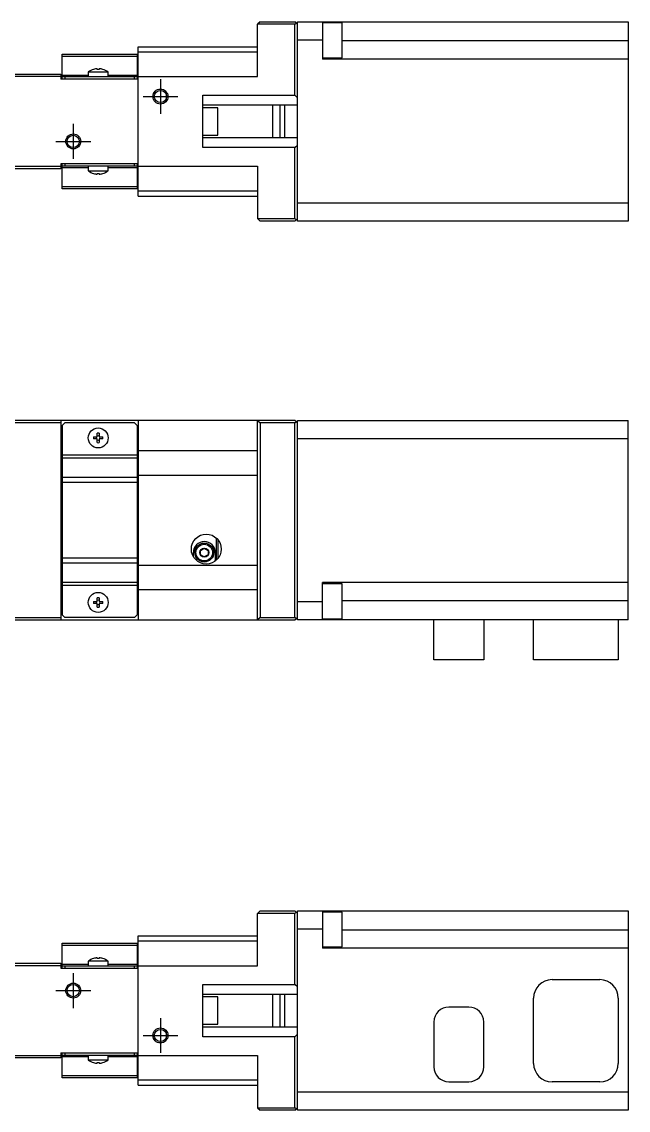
# Model space of a CAD drawing. Extents: x 0 to 562, y -8 to 228.
# Drawn here: x 144.2 to 265.9, y 10 to 228.4 of the extents above; entities that cross this region are included whole.
import ezdxf

# ---------------------------------------------------------------- set-up
doc = ezdxf.new("R2010")
doc.units = 0
doc.header["$LTSCALE"] = 0.5
doc.linetypes.add('CENTER', pattern=[50.8, 31.75, -6.35, 6.35, -6.35])
for name, color, linetype in [('MSM_CENTER', 1, 'CENTER'), ('MSM_CONTINUOUS', 7, 'CONTINUOUS'), ('MSM_NARROW', 5, 'CONTINUOUS')]:
    doc.layers.add(name, color=color, linetype=linetype)

msp = doc.modelspace()

# ---------------------------------------------------------------- linework, layer by layer
at = {"layer": 'MSM_CENTER'}
for p, q in [((172, 216.887476), (172, 209.887476)), ((168.5, 213.387476), (175.5, 213.387476)), ((154.5, 207.887476), (154.5, 200.887476)), ((151, 204.387476), (158, 204.387476)), ((154.5, 37.5), (154.5, 30.5)), ((151, 34), (158, 34)), ((172, 28.5), (172, 21.5)), ((168.5, 25), (175.5, 25))]:
    msp.add_line(p, q, dxfattribs=at)
at = {"layer": 'MSM_CONTINUOUS'}
for p, q in [((192, 228.387476), (191.5, 227.887476)), ((199, 227.887476), (191.5, 227.887476)), ((191.5, 217.387476), (191.5, 227.887476)), ((192, 228.387476), (199, 228.387476)), ((199.5, 227.887476), (199, 228.387476)), ((199, 227.887476), (199.25, 228.137476)), ((199, 213.637476), (199, 227.887476)), ((199.5, 188.387476), (199.5, 228.387476)), ((199.5, 228.387476), (265.9, 228.387476)), ((204.5, 228.387476), (204.5, 220.899251)), ((208.5, 228.150932), (204.5, 228.150932)), ((208.5, 221.150932), (208.5, 228.150932)), ((265.9, 228.387476), (265.9, 188.387476)), ((167.5, 193.387476), (167.5, 223.387476)), ((167.5, 223.387476), (191.5, 223.387476)), ((204.5, 224.687476), (199.5, 224.687476)), ((208.5, 224.599251), (265.9, 224.599251)), ((152.3, 216.887476), (152.3, 221.887476)), ((152.3, 221.887476), (167.3, 221.887476)), ((167.3, 221.448136), (152.3, 221.448136)), ((167.3, 221.887476), (167.3, 216.887476)), ((167.5, 222.387476), (191.5, 222.387476)), ((204.5, 221.150932), (208.5, 221.150932)), ((265.9, 220.899251), (204.5, 220.899251)), ((158.571291, 218.843208), (158.55, 218.843208)), ((159.3, 218.843208), (159.3, 218.974952)), ((159.7, 218.843208), (159.3, 218.843208)), ((159.7, 218.974952), (159.7, 218.843208)), ((160.45, 218.843208), (160.428709, 218.843208)), ((130, 217.887476), (152, 217.887476)), ((152, 217.387476), (130, 217.387476)), ((152, 217.887476), (152, 216.887476)), ((167.5, 216.887476), (152, 216.887476)), ((152.3, 217.680369), (157.5, 217.680369)), ((152.3, 217.387476), (167.3, 217.387476)), ((152.8, 217.387476), (152.8, 216.887476)), ((161.5, 218.285475), (157.5, 218.285475)), ((157.5, 218.285475), (157.5, 217.387476)), ((161.5, 217.387476), (161.5, 218.285475)), ((161.5, 217.680369), (167.3, 217.680369)), ((166.8, 216.887476), (166.8, 217.387476)), ((167.5, 217.387476), (191.5, 217.387476)), ((173.2, 213.119763), (173.2, 213.655189)), ((180.5, 213.637476), (199, 213.637476)), ((180.5, 203.137476), (180.5, 213.637476)), ((199.5, 213.137476), (199, 213.637476)), ((199.5, 211.637476), (180.5, 211.637476)), ((183.5, 211.137476), (180.5, 211.137476)), ((183.5, 205.637476), (183.5, 211.137476)), ((194.5, 211.637476), (194.5, 205.137476)), ((196, 205.137476), (196, 211.637476)), ((197, 205.137476), (197, 211.637476)), ((180.5, 205.637476), (183.5, 205.637476)), ((180.5, 205.137476), (199.5, 205.137476)), ((199, 203.137476), (180.5, 203.137476)), ((199, 203.137476), (199.5, 203.637476)), ((199, 188.887476), (199, 203.137476)), ((152, 198.887476), (139, 198.887476)), ((139.112373, 199.387476), (152, 199.387476)), ((167.5, 199.887476), (152, 199.887476)), ((152, 199.887476), (152, 198.887476)), ((152.3, 194.887476), (152.3, 199.887476)), ((167.3, 199.387476), (152.3, 199.387476)), ((157.5, 199.094583), (152.3, 199.094583)), ((152.8, 199.887476), (152.8, 199.387476)), ((157.5, 199.387476), (157.5, 198.489477)), ((161.5, 198.489477), (161.5, 199.387476)), ((167.3, 199.094583), (161.5, 199.094583)), ((166.8, 199.387476), (166.8, 199.887476)), ((167.3, 199.887476), (167.3, 194.887476)), ((167.5, 199.387476), (191.5, 199.387476)), ((191.5, 199.387476), (191.5, 188.887476)), ((157.5, 198.489477), (161.5, 198.489477)), ((158.55, 197.931744), (158.571291, 197.931744)), ((159.3, 197.931744), (159.7, 197.931744)), ((159.3, 197.800001), (159.3, 197.931744)), ((159.7, 197.931744), (159.7, 197.800001)), ((160.428709, 197.931744), (160.45, 197.931744)), ((152.3, 195.326816), (167.3, 195.326816)), ((167.3, 194.887476), (152.3, 194.887476)), ((191.5, 194.387476), (167.5, 194.387476)), ((167.5, 193.387476), (191.5, 193.387476)), ((199.5, 192.087476), (265.9, 192.087476)), ((191.5, 188.887476), (199, 188.887476)), ((191.5, 188.887476), (192, 188.387476)), ((199, 188.387476), (192, 188.387476)), ((199.25, 188.637476), (199, 188.887476)), ((199, 188.387476), (199.25, 188.637476)), ((199.5, 188.887476), (199.25, 188.637476)), ((265.9, 188.387476), (199.5, 188.387476)), ((199, 148.387476), (130, 148.387476)), ((152, 147.887476), (139.612373, 147.887476)), ((152, 148.387476), (152, 108.387476)), ((152.8, 147.887476), (152.3, 147.387476)), ((152.3, 147.387476), (152.3, 109.387476)), ((166.8, 147.887476), (152.8, 147.887476)), ((167.3, 147.387476), (166.8, 147.887476)), ((167.3, 147.387476), (167.3, 109.387476)), ((167.5, 148.387476), (167.5, 108.387476)), ((191.5, 148.387476), (192, 147.887476)), ((191.5, 108.387476), (191.5, 148.387476)), ((199, 147.887476), (192, 147.887476)), ((192, 147.887476), (192, 108.887476)), ((199.5, 147.887476), (199, 148.387476)), ((199, 147.887476), (199.25, 148.137476)), ((199, 108.887476), (199, 147.887476)), ((199.5, 108.387476), (199.5, 148.387476)), ((199.5, 148.387476), (265.9, 148.387476)), ((265.9, 108.387476), (265.9, 148.387476)), ((158.571291, 145.087476), (159.3, 145.087476)), ((159.3, 144.687476), (158.571291, 144.687476)), ((159.3, 145.087476), (159.3, 145.816185)), ((159.3, 143.958767), (159.3, 144.687476)), ((159.7, 145.816185), (159.7, 145.087476)), ((159.7, 145.087476), (160.428709, 145.087476)), ((159.7, 144.687476), (159.7, 143.958767)), ((160.428709, 144.687476), (159.7, 144.687476)), ((265.9, 144.687476), (199.5, 144.687476)), ((167.5, 142.387476), (191.5, 142.387476)), ((152.3, 141.508796), (167.3, 141.508796)), ((167.3, 140.801689), (152.3, 140.801689)), ((152.3, 138.387476), (152, 138.387476)), ((167.5, 138.387476), (167.3, 138.387476)), ((152, 136.637476), (152.3, 136.637476)), ((152.3, 137.033922), (167.3, 137.033922)), ((167.3, 135.973262), (152.3, 135.973262)), ((167.5, 135.660447), (167.3, 135.660447)), ((167.5, 137.387476), (191.5, 137.387476)), ((152.2, 133.387476), (152, 133.187476)), ((152.2, 133.387476), (152.2, 123.387476)), ((152.3, 133.387476), (152.2, 133.387476)), ((167.5, 133.160447), (167.3, 133.160447)), ((167.3, 130.660447), (167.5, 130.660447)), ((167.5, 126.114505), (167.3, 126.114505)), ((183.2, 124.823544), (183.2, 120.351408)), ((183.5, 124.513612), (183.5, 120.66134)), ((152, 123.587476), (152.2, 123.387476)), ((152.2, 123.387476), (152.3, 123.387476)), ((167.3, 123.614505), (167.5, 123.614505)), ((180.05, 122.320488), (180.8, 122.753501)), ((180.05, 121.454463), (180.05, 122.320488)), ((180.8, 122.753501), (181.55, 122.320488)), ((181.55, 122.320488), (181.55, 121.454463)), ((183.5, 124.387476), (183.6, 124.387476)), ((152.3, 120.137476), (152, 120.137476)), ((152.3, 120.801689), (167.3, 120.801689)), ((167.3, 121.114505), (167.5, 121.114505)), ((178.6, 121.090813), (178.6, 121.887476)), ((180.8, 121.02145), (180.05, 121.454463)), ((181.55, 121.454463), (180.8, 121.02145)), ((183, 121.887476), (183, 120.187476)), ((152, 118.387476), (152.3, 118.387476)), ((167.3, 119.741029), (152.3, 119.741029)), ((167.3, 118.387476), (167.5, 118.387476)), ((167.5, 119.387476), (191.5, 119.387476)), ((152.3, 115.973262), (167.3, 115.973262)), ((204.5, 108.387476), (204.5, 115.875701)), ((265.9, 115.875701), (204.5, 115.875701)), ((167.3, 115.266155), (152.3, 115.266155)), ((191.5, 114.387476), (167.5, 114.387476)), ((208.5, 115.62402), (204.5, 115.62402)), ((208.5, 108.62402), (208.5, 115.62402)), ((158.571291, 112.087476), (159.3, 112.087476)), ((159.3, 111.687476), (158.571291, 111.687476)), ((159.3, 112.087476), (159.3, 112.816185)), ((159.3, 110.958767), (159.3, 111.687476)), ((159.7, 112.816185), (159.7, 112.087476)), ((159.7, 112.087476), (160.428709, 112.087476)), ((159.7, 111.687476), (159.7, 110.958767)), ((160.428709, 111.687476), (159.7, 111.687476)), ((199.5, 112.087476), (204.5, 112.087476)), ((265.9, 112.175701), (208.5, 112.175701)), ((152.3, 109.387476), (152.8, 108.887476)), ((166.8, 108.887476), (167.3, 109.387476)), ((130, 108.387476), (199, 108.387476)), ((139.612373, 108.887476), (152, 108.887476)), ((166.8, 108.887476), (152.8, 108.887476)), ((192, 108.887476), (191.5, 108.387476)), ((192, 108.887476), (199, 108.887476)), ((199.25, 108.637476), (199, 108.887476)), ((199, 108.387476), (199.5, 108.887476)), ((265.9, 108.387476), (199.5, 108.387476)), ((204.5, 108.62402), (208.5, 108.62402)), ((226.9, 100.387476), (226.9, 108.387476)), ((236.9, 108.387476), (236.9, 100.387476)), ((246.9, 100.387476), (246.9, 108.387476)), ((263.9, 108.387476), (263.9, 100.387476)), ((236.9, 100.387476), (226.9, 100.387476)), ((263.9, 100.387476), (246.9, 100.387476)), ((192, 50), (191.5, 49.5)), ((199, 49.5), (191.5, 49.5)), ((191.5, 39), (191.5, 49.5)), ((192, 50), (199, 50)), ((199.5, 49.5), (199, 50)), ((199, 49.5), (199.25, 49.75)), ((199, 35.25), (199, 49.5)), ((199.5, 10), (199.5, 50)), ((199.5, 50), (265.9, 50)), ((204.5, 50), (204.5, 42.511775)), ((208.5, 49.763456), (204.5, 49.763456)), ((208.5, 42.763456), (208.5, 49.763456)), ((265.9, 50), (265.9, 10)), ((204.5, 46.3), (199.5, 46.3)), ((208.5, 46.211775), (265.9, 46.211775)), ((167.5, 15), (167.5, 45)), ((167.5, 45), (191.5, 45)), ((167.5, 44), (191.5, 44)), ((152.3, 38.5), (152.3, 43.5)), ((152.3, 43.5), (167.3, 43.5)), ((167.3, 43.06066), (152.3, 43.06066)), ((167.3, 43.5), (167.3, 38.5)), ((204.5, 42.763456), (208.5, 42.763456)), ((265.9, 42.511775), (204.5, 42.511775)), ((139, 39.5), (152, 39.5)), ((152, 39.5), (152, 38.5)), ((161.5, 39.897999), (157.5, 39.897999)), ((157.5, 39.897999), (157.5, 39)), ((158.571291, 40.455733), (158.55, 40.455733)), ((159.3, 40.455733), (159.3, 40.587476)), ((159.7, 40.455733), (159.3, 40.455733)), ((159.7, 40.587476), (159.7, 40.455733)), ((160.45, 40.455733), (160.428709, 40.455733)), ((161.5, 39), (161.5, 39.897999)), ((152, 39), (139.112373, 39)), ((152, 38.5), (167.5, 38.5)), ((152.3, 39.292893), (157.5, 39.292893)), ((152.3, 39), (167.3, 39)), ((152.8, 39), (152.8, 38.5)), ((161.5, 39.292893), (167.3, 39.292893)), ((166.8, 38.5), (166.8, 39)), ((167.5, 39), (191.5, 39)), ((180.5, 24.75), (180.5, 35.25)), ((180.5, 35.25), (199, 35.25)), ((199.5, 34.75), (199, 35.25)), ((250.6, 36.2), (260.2, 36.2)), ((199.5, 33.25), (180.5, 33.25)), ((194.5, 33.25), (194.5, 26.75)), ((196, 26.75), (196, 33.25)), ((197, 26.75), (197, 33.25)), ((183.5, 32.75), (180.5, 32.75)), ((183.5, 27.25), (183.5, 32.75)), ((233.9, 30.7), (229.9, 30.7)), ((246.9, 19.4), (246.9, 32.5)), ((263.9, 32.5), (263.9, 19.4)), ((180.5, 27.25), (183.5, 27.25)), ((180.5, 26.75), (199.5, 26.75)), ((226.9, 27.7), (226.9, 18.7)), ((236.9, 18.7), (236.9, 27.7)), ((173.2, 24.732287), (173.2, 25.267713)), ((199, 24.75), (180.5, 24.75)), ((199, 24.75), (199.5, 25.25)), ((199, 10.5), (199, 24.75)), ((152, 20.5), (70.5, 20.5)), ((141.5, 21), (152, 21)), ((152, 21.5), (167.5, 21.5)), ((152, 21.5), (152, 20.5)), ((152.3, 16.5), (152.3, 21.5)), ((167.3, 21), (152.3, 21)), ((157.5, 20.707107), (152.3, 20.707107)), ((152.8, 21.5), (152.8, 21)), ((157.5, 21), (157.5, 20.102001)), ((157.5, 20.102001), (161.5, 20.102001)), ((161.5, 20.102001), (161.5, 21)), ((167.3, 20.707107), (161.5, 20.707107)), ((166.8, 21), (166.8, 21.5)), ((167.3, 21.5), (167.3, 16.5)), ((167.5, 21), (191.5, 21)), ((191.5, 21), (191.5, 10.5)), ((158.55, 19.544268), (158.571291, 19.544268)), ((159.3, 19.544268), (159.7, 19.544268)), ((159.3, 19.412525), (159.3, 19.544268)), ((159.7, 19.544268), (159.7, 19.412525)), ((160.428709, 19.544268), (160.45, 19.544268)), ((152.3, 16.93934), (167.3, 16.93934)), ((167.3, 16.5), (152.3, 16.5)), ((191.5, 16), (167.5, 16)), ((229.9, 15.7), (233.9, 15.7)), ((260.2, 15.7), (250.6, 15.7)), ((167.5, 15), (191.5, 15)), ((199.5, 13.7), (265.9, 13.7)), ((191.5, 10.5), (199, 10.5)), ((191.5, 10.5), (192, 10)), ((199, 10), (192, 10)), ((199.25, 10.25), (199, 10.5)), ((199, 10), (199.5, 10.5)), ((265.9, 10), (199.5, 10))]:
    msp.add_line(p, q, dxfattribs=at)
for centre, radius in [((172, 213.387476), 1.2295), ((154.5, 204.387476), 1.2295), ((159.5, 144.887476), 2), ((181.2, 122.587476), 3), ((180.8, 121.887476), 1.9), ((180.8, 121.887476), 1.66906), ((180.8, 121.887476), 0.9), ((159.5, 111.887476), 2), ((154.5, 34), 1.2295), ((172, 25), 1.2295)]:
    msp.add_circle(centre, radius, dxfattribs=at)
for centre, radius, start, end in [((159.5, 215.787476), 3.2, 107.270005, 128.682187), ((159.5, 215.787476), 3.193744, 93.59035, 106.905258), ((159.5, 215.787476), 3.193744, 73.094742, 86.40965), ((159.5, 215.787476), 3.2, 51.317813, 72.729995), ((159.5, 200.987476), 3.2, 231.317813, 252.729995), ((159.5, 200.987476), 3.193744, 253.094742, 266.40965), ((159.5, 200.987476), 3.193744, 273.59035, 286.905258), ((159.5, 200.987476), 3.2, 287.270005, 308.682187), ((159.5, 144.887476), 0.95, 167.846803, 192.153197), ((159.5, 144.887476), 0.435085, 152.633517, 207.366483), ((159.5, 144.887476), 0.95, 77.846803, 102.153197), ((159.5, 144.887476), 0.435085, 62.633517, 117.366483), ((159.5, 144.887476), 0.435085, 242.633517, 297.366483), ((159.5, 144.887476), 0.435085, 332.633517, 27.366483), ((159.5, 144.887476), 0.95, 347.846803, 12.153197), ((159.5, 144.887476), 0.95, 257.846803, 282.153197), ((180.8, 121.88746), 2.2, 0.000405, 179.999595), ((159.5, 111.887476), 0.95, 167.846803, 192.153197), ((159.5, 111.887476), 0.435085, 152.633517, 207.366483), ((159.5, 111.887476), 0.95, 77.846803, 102.153197), ((159.5, 111.887476), 0.435085, 62.633517, 117.366483), ((159.5, 111.887476), 0.435085, 242.633517, 297.366483), ((159.5, 111.887476), 0.435085, 332.633517, 27.366483), ((159.5, 111.887476), 0.95, 347.846803, 12.153197), ((159.5, 111.887476), 0.95, 257.846803, 282.153197), ((159.5, 37.4), 3.2, 107.270005, 128.682187), ((159.5, 37.4), 3.193744, 93.59035, 106.905258), ((159.5, 37.4), 3.193744, 73.094742, 86.40965), ((159.5, 37.4), 3.2, 51.317813, 72.729995), ((250.6, 32.5), 3.7, 90, 180), ((260.2, 32.5), 3.7, 0, 90), ((229.9, 27.7), 3, 90, 180), ((233.9, 27.7), 3, 0, 90), ((159.5, 22.6), 3.2, 231.317813, 252.729995), ((159.5, 22.6), 3.2, 287.270005, 308.682187), ((159.5, 22.6), 3.193744, 253.094742, 266.40965), ((159.5, 22.6), 3.193744, 273.59035, 286.905258), ((229.9, 18.7), 3, 180, 270), ((233.9, 18.7), 3, 270, 0), ((250.6, 19.4), 3.7, 180, 270), ((260.2, 19.4), 3.7, 270, 0)]:
    msp.add_arc(centre, radius, start, end, dxfattribs=at)
at = {"layer": 'MSM_NARROW'}
for centre in [(172, 213.387476), (154.5, 204.387476), (154.5, 34), (172, 25)]:
    msp.add_circle(centre, 1.5, dxfattribs=at)

doc.saveas('drawing.dxf')
